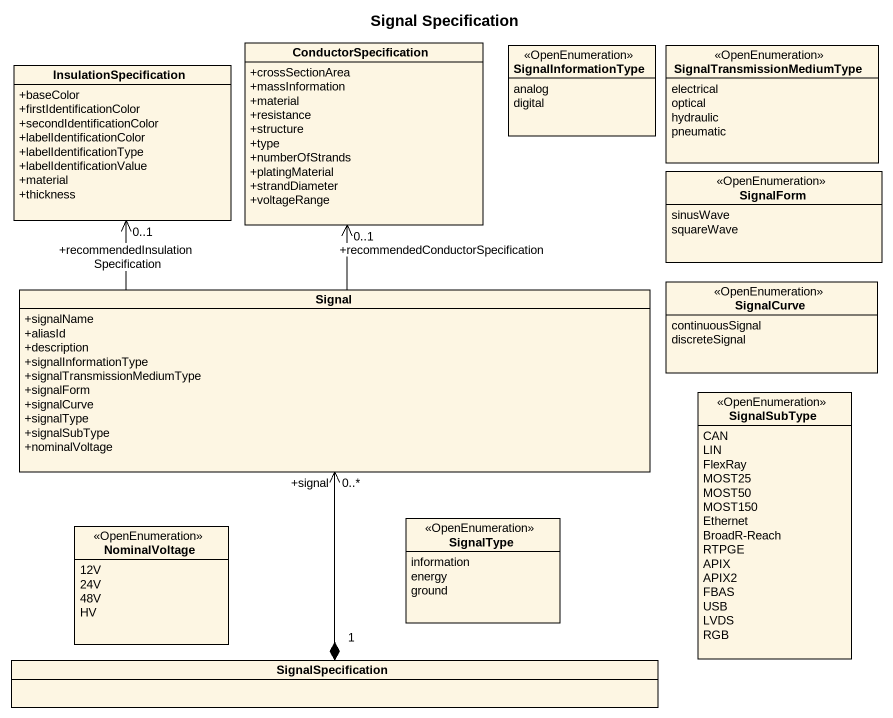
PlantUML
@startuml
title Signal Specification
hide circle
hide empty members
skinparam classAttributeIconSize 0
class InsulationSpecification {
  +baseColor
  +firstIdentificationColor
  +secondIdentificationColor
  +labelIdentificationColor
  +labelIdentificationType
  +labelIdentificationValue
  +material
  +thickness
}
class ConductorSpecification {
  +crossSectionArea
  +massInformation
  +material
  +resistance
  +structure
  +type
  +numberOfStrands
  +platingMaterial
  +strandDiameter
  +voltageRange
}
enum SignalInformationType <<OpenEnumeration>> {
  analog
  digital
}
enum SignalTransmissionMediumType <<OpenEnumeration>> {
  electrical
  optical
  hydraulic
  pneumatic
}
enum SignalForm <<OpenEnumeration>> {
  sinusWave
  squareWave
}
enum SignalCurve <<OpenEnumeration>> {
  continuousSignal
  discreteSignal
}
class Signal {
  +signalName
  +aliasId
  +description
  +signalInformationType
  +signalTransmissionMediumType
  +signalForm
  +signalCurve
  +signalType
  +signalSubType
  +nominalVoltage
}
enum SignalSubType <<OpenEnumeration>> {
  CAN
  LIN
  FlexRay
  MOST25
  MOST50
  MOST150
  Ethernet
  BroadR-Reach
  RTPGE
  APIX
  APIX2
  FBAS
  USB
  LVDS
  RGB
}
enum NominalVoltage <<OpenEnumeration>> {
  12V
  24V
  48V
  HV
}
enum SignalType <<OpenEnumeration>> {
  information
  energy
  ground
}
class SignalSpecification
Signal -up-> "+recommendedInsulationSpecification\n0..1" InsulationSpecification
Signal -up-> "+recommendedConductorSpecification\n0..1" ConductorSpecification
SignalSpecification "1" *-up-> "+signal\n0..*" Signal
@enduml
